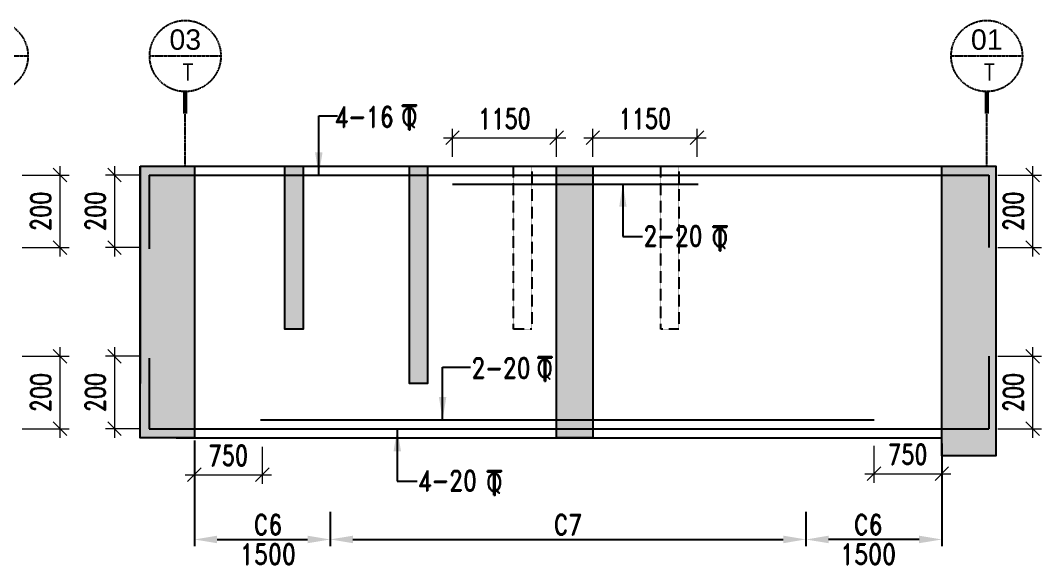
# Model space of a CAD drawing. Header units: millimetres. Extents: x 2061841 to 105821645, y -77612 to 48520811.
# Drawn here: x 2573880 to 2585156, y 15171 to 21210 of the extents above; entities that cross this region are included whole.
import ezdxf
from ezdxf.enums import TextEntityAlignment as Align

# ---------------------------------------------------------------- set-up
doc = ezdxf.new("R2010")
doc.units = ezdxf.units.MM
doc.header["$LTSCALE"] = 10
doc.header["$MEASUREMENT"] = 0
for name, pattern in [('$0$HIDDEN', [0.375, 0.25, -0.125]), ('BASEMENT COLUMN SETTING OUT-PART 2_R4$0$CENTER', [2, 1.25, -0.25, 0.25, -0.25]), ('CENTER', [2, 1.25, -0.25, 0.25, -0.25])]:
    doc.linetypes.add(name, pattern=pattern)
for name, color, linetype in [('A-Grid-Tower', 8, 'CENTER'), ('BASEMENT COLUMN SETTING OUT-PART 2_R4$0$A-GRID-MAIN', 2, 'BASEMENT COLUMN SETTING OUT-PART 2_R4$0$CENTER'), ('BEAM', 4, 'Continuous'), ('BEAM HATCH', 252, 'Continuous'), ('LEADER', 3, 'Continuous'), ('REIN', 1, 'Continuous'), ('SHEET', 7, 'Continuous'), ('VIN_BEAM', 4, 'Continuous')]:
    doc.layers.add(name, color=color, linetype=linetype)
doc.layers.add('TEXT', color=2, linetype='Continuous', lineweight=25)
doc.layers.add('VIN_SLAB DIMENSION', color=3, linetype='Continuous', lineweight=13)
doc.styles.add('200', font='romand.shx', dxfattribs={"width": 0.8, "height": 225})
doc.styles.add('BASEMENT COLUMN SETTING OUT-PART 2_R4$0$MAS-TXTL', font='arial.ttf', dxfattribs={"height": 200})
doc.styles.add('BASEMENT COLUMN SETTING OUT-PART 2_R4$0$MAS-TXTS', font='romans.shx', dxfattribs={"width": 0.8, "height": 180})
doc.styles.add('PK', font='romand.shx', dxfattribs={"width": 0.7, "height": 225})
doc.styles.add('PRP 100', font='romand.shx', dxfattribs={"width": 0.75})
doc.styles.add('RD', font='romand.shx', dxfattribs={"width": 0.9, "height": 225})
doc.styles.add('ROMAND', font='romand', dxfattribs={"height": 200})
doc.dimstyles.new('dim', dxfattribs={"dimtxt": 225, "dimasz": 150, "dimexe": 100, "dimexo": 100, "dimgap": 100, "dimtad": 1, "dimdec": 0, "dimlfac": -1, "dimrnd": 5, "dimdsep": 46, "dimtxsty": 'PRP 100', "dimblk": 'OBLIQUE', "dimcen": 1.5, "dimdle": 100, "dimclrd": 3, "dimclre": 3, "dimclrt": 2, "dimadec": 0, "dimazin": 0, "dimtfac": 1, "dimtdec": 0, "dimtix": 1, "dimtmove": 0, "dimatfit": 3, "dimldrblk": 'OBLIQUE', "dimfxl": 200, "dimlwd": -1, "dimlwe": -1, "dimarcsym": 0})
doc.dimstyles.new('GR', dxfattribs={"dimtxt": 225, "dimasz": 100, "dimexe": 50, "dimexo": 50, "dimgap": 40, "dimtad": 1, "dimdec": 0, "dimzin": 0, "dimdsep": 46, "dimtxsty": 'RD', "dimblk1": 'OBLIQUE', "dimblk2": 'OBLIQUE', "dimsah": 1, "dimcen": 0, "dimdle": 100, "dimclrd": 3, "dimclre": 3, "dimclrt": 2, "dimadec": 0, "dimazin": 0, "dimtfac": 1, "dimtdec": 0, "dimtix": 1, "dimtmove": 0, "dimatfit": 3, "dimfxl": 1, "dimtolj": 1, "dimtzin": 0, "dimarcsym": 0})
doc.dimstyles.new('GR2', dxfattribs={"dimtxt": 225, "dimasz": 100, "dimexe": 75, "dimexo": 75, "dimgap": 50, "dimtad": 1, "dimdec": 0, "dimdsep": 46, "dimtxsty": '200', "dimblk1": 'OBLIQUE', "dimblk2": 'OBLIQUE', "dimsah": 1, "dimcen": 50, "dimdle": 75, "dimclrd": 3, "dimclre": 3, "dimclrt": 2, "dimadec": 0, "dimazin": 0, "dimtfac": 1, "dimtdec": 0, "dimtix": 1, "dimtmove": 0, "dimatfit": 3, "dimldrblk": 'OBLIQUE', "dimfxl": 1, "dimtolj": 1, "dimtzin": 0, "dimarcsym": 0})

# ---------------------------------------------------------------- blocks, each defined once
blk = doc.blocks.new('A$C33BE299A')
at = {"layer": 'SHEET', "color": 4, "style": 'ROMAND'}
for s, height, p in [('T', 170, (-16.2, 0)), ('Q', 125, (-14.4, 26.9))]:
    blk.add_text(s, height=height, dxfattribs=at).set_placement(p)
blk = doc.blocks.new('_Oblique')
at = {"color": 0, "linetype": 'ByBlock', "lineweight": -2}
blk.add_line((-0.5, -0.5), (0.5, 0.5), dxfattribs=at)
blk = doc.blocks.new('*D2311')
at = {"layer": 'Defpoints', "color": 0, "transparency": 16777216}
for p in [(2579801, 19915), (2578651, 19603, 0), (2579801, 19603, 0)]:
    blk.add_point(p, dxfattribs=at)
at = {"layer": 'VIN_SLAB DIMENSION', "color": 3, "transparency": 16777216}
for p, q in [((2578651, 19703), (2578651, 20015)), ((2579801, 19703), (2579801, 20015)), ((2578551, 19915), (2579901, 19915))]:
    blk.add_line(p, q, dxfattribs=at)
at = {"layer": 'VIN_SLAB DIMENSION', "color": 3, "transparency": 16777216, "xscale": 150, "yscale": 150, "zscale": 150, "rotation": 180}
blk.add_blockref('_Oblique', (2578651, 19915), dxfattribs=at)
at = {"layer": 'VIN_SLAB DIMENSION', "color": 3, "transparency": 16777216, "xscale": 150, "yscale": 150, "zscale": 150}
blk.add_blockref('_Oblique', (2579801, 19915), dxfattribs=at)
at = {"layer": 'VIN_SLAB DIMENSION', "color": 2, "transparency": 16777216, "insert": (2579226, 20127), "char_height": 225, "attachment_point": 5, "style": 'PRP 100'}
blk.add_mtext('1150', dxfattribs=at)
blk = doc.blocks.new('OBLIQUE')
blk = doc.blocks.new('*D2312')
at = {"layer": 'Defpoints', "color": 0, "transparency": 16777216}
for p in [(2581351, 19915), (2580201, 19603, 0), (2581351, 19603, 0)]:
    blk.add_point(p, dxfattribs=at)
at = {"layer": 'VIN_SLAB DIMENSION', "color": 3, "transparency": 16777216}
for p, q in [((2580201, 19703), (2580201, 20015)), ((2581351, 19703), (2581351, 20015)), ((2580101, 19915), (2581451, 19915))]:
    blk.add_line(p, q, dxfattribs=at)
at = {"layer": 'VIN_SLAB DIMENSION', "color": 3, "transparency": 16777216, "xscale": 150, "yscale": 150, "zscale": 150, "rotation": 180}
blk.add_blockref('_Oblique', (2580201, 19915), dxfattribs=at)
at = {"layer": 'VIN_SLAB DIMENSION', "color": 3, "transparency": 16777216, "xscale": 150, "yscale": 150, "zscale": 150}
blk.add_blockref('_Oblique', (2581351, 19915), dxfattribs=at)
at = {"layer": 'VIN_SLAB DIMENSION', "color": 2, "transparency": 16777216, "insert": (2580776, 20127), "char_height": 225, "attachment_point": 5, "style": 'PRP 100'}
blk.add_mtext('1150', dxfattribs=at)
blk = doc.blocks.new('*D2313')
at = {"layer": 'BEAM', "color": 3, "lineweight": -2, "transparency": 16777216}
for p, q in [((2575801, 16572), (2575801, 15406)), ((2577301, 15788), (2577301, 15406)), ((2576051, 15481), (2577051, 15481))]:
    blk.add_line(p, q, dxfattribs=at)
at = {"layer": 'BEAM', "color": 3, "transparency": 16777216}
for points in [[(2576051, 15523), (2576051, 15440), (2575801, 15481)], [(2577051, 15523), (2577051, 15440), (2577301, 15481)]]:
    blk.add_solid(points, dxfattribs=at)
at = {"layer": 'Defpoints', "color": 0, "transparency": 16777216}
for p in [(2575801, 16647, 0), (2577301, 15863, 0), (2577301, 15481)]:
    blk.add_point(p, dxfattribs=at)
at = {"layer": 'BEAM', "color": 2, "transparency": 16777216, "char_height": 225, "attachment_point": 5, "style": '200'}
for s, insert in [('\\A1;C6', (2576613, 15644)), ('\\A1;1500', (2576613, 15319))]:
    blk.add_mtext(s, dxfattribs=dict(at, insert=insert))
blk = doc.blocks.new('*D2314')
at = {"layer": 'BEAM', "color": 3, "lineweight": -2, "transparency": 16777216}
for p, q in [((2584054, 16540), (2584054, 15406)), ((2582554, 15788), (2582554, 15406)), ((2583804, 15481), (2582804, 15481))]:
    blk.add_line(p, q, dxfattribs=at)
at = {"layer": 'BEAM', "color": 3, "transparency": 16777216}
for points in [[(2582804, 15523), (2582804, 15440), (2582554, 15481)], [(2583804, 15523), (2583804, 15440), (2584054, 15481)]]:
    blk.add_solid(points, dxfattribs=at)
at = {"layer": 'Defpoints', "color": 0, "transparency": 16777216}
for p in [(2584054, 16615, 0), (2582554, 15863, 0), (2582554, 15481)]:
    blk.add_point(p, dxfattribs=at)
at = {"layer": 'BEAM', "color": 2, "transparency": 16777216, "char_height": 225, "attachment_point": 5, "style": '200'}
for s, insert in [('\\A1;C6', (2583241, 15644)), ('\\A1;1500', (2583241, 15319))]:
    blk.add_mtext(s, dxfattribs=dict(at, insert=insert))
blk = doc.blocks.new('*D2315')
at = {"layer": 'BEAM', "color": 3, "lineweight": -2, "transparency": 16777216}
for p, q in [((2582554, 15788), (2582554, 15407)), ((2577301, 15713), (2577301, 15407)), ((2577551, 15482), (2582304, 15482))]:
    blk.add_line(p, q, dxfattribs=at)
at = {"layer": 'BEAM', "color": 3, "transparency": 16777216}
for points in [[(2577551, 15523), (2577551, 15440), (2577301, 15482)], [(2582304, 15523), (2582304, 15440), (2582554, 15482)]]:
    blk.add_solid(points, dxfattribs=at)
at = {"layer": 'Defpoints', "color": 0, "transparency": 16777216}
for p in [(2577301, 15788), (2582554, 15863, 14), (2582554, 15482)]:
    blk.add_point(p, dxfattribs=at)
at = {"layer": 'BEAM', "color": 2, "transparency": 16777216, "insert": (2579927, 15644), "char_height": 225, "attachment_point": 5, "style": '200'}
blk.add_mtext('\\A1;C7', dxfattribs=at)
blk = doc.blocks.new('*D2257')
at = {"layer": 'Defpoints', "color": 0, "transparency": 16777216}
for p in [(2575801, 16603), (2576551, 16603), (2576551, 16196)]:
    blk.add_point(p, dxfattribs=at)
at = {"layer": 'VIN_SLAB DIMENSION', "color": 3, "transparency": 16777216}
for p, q in [((2575801, 16503), (2575801, 16096)), ((2576551, 16503), (2576551, 16096)), ((2575701, 16196), (2576651, 16196))]:
    blk.add_line(p, q, dxfattribs=at)
at = {"layer": 'VIN_SLAB DIMENSION', "color": 3, "transparency": 16777216, "xscale": 150, "yscale": 150, "zscale": 150, "rotation": 180}
blk.add_blockref('_Oblique', (2575801, 16196), dxfattribs=at)
at = {"layer": 'VIN_SLAB DIMENSION', "color": 3, "transparency": 16777216, "xscale": 150, "yscale": 150, "zscale": 150}
blk.add_blockref('_Oblique', (2576551, 16196), dxfattribs=at)
at = {"layer": 'VIN_SLAB DIMENSION', "color": 2, "transparency": 16777216, "insert": (2576176, 16408), "char_height": 225, "attachment_point": 5, "style": 'PRP 100'}
blk.add_mtext('750', dxfattribs=at)
blk = doc.blocks.new('*D2258')
at = {"layer": 'Defpoints', "color": 0, "transparency": 16777216}
for p in [(2583304, 16615), (2584054, 16615), (2584054, 16207)]:
    blk.add_point(p, dxfattribs=at)
at = {"layer": 'VIN_SLAB DIMENSION', "color": 3, "transparency": 16777216}
for p, q in [((2583304, 16515), (2583304, 16107)), ((2584054, 16515), (2584054, 16107)), ((2583204, 16207), (2584154, 16207))]:
    blk.add_line(p, q, dxfattribs=at)
at = {"layer": 'VIN_SLAB DIMENSION', "color": 3, "transparency": 16777216, "xscale": 150, "yscale": 150, "zscale": 150, "rotation": 180}
blk.add_blockref('_Oblique', (2583304, 16207), dxfattribs=at)
at = {"layer": 'VIN_SLAB DIMENSION', "color": 3, "transparency": 16777216, "xscale": 150, "yscale": 150, "zscale": 150}
blk.add_blockref('_Oblique', (2584054, 16207), dxfattribs=at)
at = {"layer": 'VIN_SLAB DIMENSION', "color": 2, "transparency": 16777216, "insert": (2583679, 16420), "char_height": 225, "attachment_point": 5, "style": 'PRP 100'}
blk.add_mtext('750', dxfattribs=at)
blk = doc.blocks.new('BASEMENT COLUMN SETTING OUT-PART 2_R4$0$GRID TARGET1')
blk.add_wipeout([(393, -655), (392, -641), (392, -628), (390, -614), (389, -600), (387, -587), (384, -573), (381, -560), (377, -547), (373, -534), (369, -521), (364, -508), (359, -495), (353, -483), (347, -471), (340, -459), (333, -447), (325, -435), (318, -424), (309, -413), (301, -403), (292, -392), (282, -382), (273, -373), (263, -363), (252, -354), (242, -346), (231, -337), (220, -330), (208, -322), (196, -315), (184, -308), (172, -302), (160, -296), (147, -291), (134, -286), (121, -282), (108, -278), (95, -274), (82, -271), (68, -268), (55, -266), (41, -265), (27, -263), (14, -263), (0, -262), (-14, -263), (-27, -263), (-41, -265), (-55, -266), (-68, -268), (-82, -271), (-95, -274), (-108, -278), (-121, -282), (-134, -286), (-147, -291), (-160, -296), (-172, -302), (-184, -308), (-196, -315), (-208, -322), (-220, -330), (-231, -337), (-242, -346), (-252, -354), (-263, -363), (-273, -373), (-282, -382), (-292, -392), (-301, -403), (-309, -413), (-318, -424), (-325, -435), (-333, -447), (-340, -459), (-347, -471), (-353, -483), (-359, -495), (-364, -508), (-369, -521), (-373, -534), (-377, -547), (-381, -560), (-384, -573), (-387, -587), (-389, -600), (-390, -614), (-392, -628), (-392, -641), (-393, -655), (-392, -669), (-392, -682), (-390, -696), (-389, -710), (-387, -723), (-384, -737), (-381, -750), (-377, -763), (-373, -776), (-369, -789), (-364, -802), (-359, -815), (-353, -827), (-347, -839), (-340, -851), (-333, -863), (-325, -875), (-318, -886), (-309, -897), (-301, -907), (-292, -918), (-282, -928), (-273, -937), (-263, -947), (-252, -956), (-242, -964), (-231, -973), (-220, -981), (-208, -988), (-196, -995), (-184, -1002), (-172, -1008), (-160, -1014), (-147, -1019), (-134, -1024), (-121, -1028), (-108, -1032), (-95, -1036), (-82, -1039), (-68, -1042), (-55, -1044), (-41, -1046), (-27, -1047), (-14, -1047), (0, -1048), (14, -1047), (27, -1047), (41, -1046), (55, -1044), (68, -1042), (82, -1039), (95, -1036), (108, -1032), (121, -1028), (134, -1024), (147, -1019), (160, -1014), (172, -1008), (184, -1002), (196, -995), (208, -988), (220, -981), (231, -973), (242, -964), (252, -956), (263, -947), (273, -937), (282, -928), (292, -918), (301, -907), (309, -897), (318, -886), (325, -875), (333, -863), (340, -851), (347, -839), (353, -827), (359, -815), (364, -802), (369, -789), (373, -776), (377, -763), (381, -750), (384, -737), (387, -723), (389, -710), (390, -696), (392, -682), (392, -669)])
blk.add_line((-393, -655), (393, -655))
at = {"const_width": 48.8}
blk.add_lwpolyline([(0, -1048), (0, -1292)], dxfattribs=at)
blk.add_circle((0, -655), 393)
for tag, height, style, p in [('AS', 225, 'BASEMENT COLUMN SETTING OUT-PART 2_R4$0$MAS-TXTL', (0, -586)), ('REF', 180, 'BASEMENT COLUMN SETTING OUT-PART 2_R4$0$MAS-TXTS', (29, -925))]:
    blk.add_attdef(tag, text='', height=height, dxfattribs=dict(style=style)).set_placement(p, align=Align.CENTER)
blk = doc.blocks.new('*D1329')
at = {"layer": 'Defpoints', "color": 0, "transparency": 16777216}
for p in [(2573800, 19503, 52), (2573800, 18703, 51), (2574317, 18703)]:
    blk.add_point(p, dxfattribs=at)
at = {"layer": 'VIN_SLAB DIMENSION', "color": 3, "transparency": 16777216}
for p, q in [((2574317, 19603), (2574317, 18603)), ((2573900, 19503), (2574417, 19503)), ((2573900, 18703), (2574417, 18703))]:
    blk.add_line(p, q, dxfattribs=at)
at = {"layer": 'VIN_SLAB DIMENSION', "color": 3, "transparency": 16777216, "xscale": 150, "yscale": 150, "zscale": 150}
for p, rotation in [((2574317, 19503), 90), ((2574317, 18703), 270)]:
    blk.add_blockref('_Oblique', p, dxfattribs=dict(at, rotation=rotation))
at = {"layer": 'VIN_SLAB DIMENSION', "color": 2, "transparency": 16777216, "insert": (2574105, 19103), "char_height": 225, "attachment_point": 5, "rotation": 90, "style": 'PRP 100'}
blk.add_mtext('200', dxfattribs=at)
blk = doc.blocks.new('*D1330')
at = {"layer": 'Defpoints', "color": 0, "transparency": 16777216}
for p in [(2573800, 17503, 52), (2573800, 16703, 51), (2574317, 16703)]:
    blk.add_point(p, dxfattribs=at)
at = {"layer": 'VIN_SLAB DIMENSION', "color": 3, "transparency": 16777216}
for p, q in [((2574317, 17603), (2574317, 16603)), ((2573900, 17503), (2574417, 17503)), ((2573900, 16703), (2574417, 16703))]:
    blk.add_line(p, q, dxfattribs=at)
at = {"layer": 'VIN_SLAB DIMENSION', "color": 3, "transparency": 16777216, "xscale": 150, "yscale": 150, "zscale": 150}
for p, rotation in [((2574317, 17503), 90), ((2574317, 16703), 270)]:
    blk.add_blockref('_Oblique', p, dxfattribs=dict(at, rotation=rotation))
at = {"layer": 'VIN_SLAB DIMENSION', "color": 2, "transparency": 16777216, "insert": (2574105, 17103), "char_height": 225, "attachment_point": 5, "rotation": 90, "style": 'PRP 100'}
blk.add_mtext('200', dxfattribs=at)
blk = doc.blocks.new('*D1331')
at = {"layer": 'Defpoints', "color": 0, "transparency": 16777216}
for p in [(2575301, 19503, 52), (2574919, 18703), (2575301, 18703, 51)]:
    blk.add_point(p, dxfattribs=at)
at = {"layer": 'VIN_SLAB DIMENSION', "color": 3, "transparency": 16777216}
for p, q in [((2574919, 19603), (2574919, 18603)), ((2575201, 19503), (2574819, 19503)), ((2575201, 18703), (2574819, 18703))]:
    blk.add_line(p, q, dxfattribs=at)
at = {"layer": 'VIN_SLAB DIMENSION', "color": 3, "transparency": 16777216, "xscale": 150, "yscale": 150, "zscale": 150}
for p, rotation in [((2574919, 19503), 90), ((2574919, 18703), 270)]:
    blk.add_blockref('_Oblique', p, dxfattribs=dict(at, rotation=rotation))
at = {"layer": 'VIN_SLAB DIMENSION', "color": 2, "transparency": 16777216, "insert": (2574706, 19103), "char_height": 225, "attachment_point": 5, "rotation": 90, "style": 'PRP 100'}
blk.add_mtext('200', dxfattribs=at)
blk = doc.blocks.new('*D1332')
at = {"layer": 'Defpoints', "color": 0, "transparency": 16777216}
for p in [(2575301, 17503, 52), (2574919, 16703), (2575301, 16703, 51)]:
    blk.add_point(p, dxfattribs=at)
at = {"layer": 'VIN_SLAB DIMENSION', "color": 3, "transparency": 16777216}
for p, q in [((2574919, 17603), (2574919, 16603)), ((2575201, 17503), (2574819, 17503)), ((2575201, 16703), (2574819, 16703))]:
    blk.add_line(p, q, dxfattribs=at)
at = {"layer": 'VIN_SLAB DIMENSION', "color": 3, "transparency": 16777216, "xscale": 150, "yscale": 150, "zscale": 150}
for p, rotation in [((2574919, 17503), 90), ((2574919, 16703), 270)]:
    blk.add_blockref('_Oblique', p, dxfattribs=dict(at, rotation=rotation))
at = {"layer": 'VIN_SLAB DIMENSION', "color": 2, "transparency": 16777216, "insert": (2574706, 17103), "char_height": 225, "attachment_point": 5, "rotation": 90, "style": 'PRP 100'}
blk.add_mtext('200', dxfattribs=at)
blk = doc.blocks.new('*D1333')
at = {"layer": 'Defpoints', "color": 0, "transparency": 16777216}
for p in [(2584573, 19503, 52), (2584573, 18703, 51), (2585056, 18703)]:
    blk.add_point(p, dxfattribs=at)
at = {"layer": 'VIN_SLAB DIMENSION', "color": 3, "transparency": 16777216}
for p, q in [((2585056, 19603), (2585056, 18603)), ((2584673, 19503), (2585156, 19503)), ((2584673, 18703), (2585156, 18703))]:
    blk.add_line(p, q, dxfattribs=at)
at = {"layer": 'VIN_SLAB DIMENSION', "color": 3, "transparency": 16777216, "xscale": 150, "yscale": 150, "zscale": 150}
for p, rotation in [((2585056, 19503), 90), ((2585056, 18703), 270)]:
    blk.add_blockref('_Oblique', p, dxfattribs=dict(at, rotation=rotation))
at = {"layer": 'VIN_SLAB DIMENSION', "color": 2, "transparency": 16777216, "insert": (2584843, 19103), "char_height": 225, "attachment_point": 5, "rotation": 90, "style": 'PRP 100'}
blk.add_mtext('200', dxfattribs=at)
blk = doc.blocks.new('*D1334')
at = {"layer": 'Defpoints', "color": 0, "transparency": 16777216}
for p in [(2584573, 17503, 52), (2584573, 16703, 51), (2585056, 16703)]:
    blk.add_point(p, dxfattribs=at)
at = {"layer": 'VIN_SLAB DIMENSION', "color": 3, "transparency": 16777216}
for p, q in [((2585056, 17603), (2585056, 16603)), ((2584673, 17503), (2585156, 17503)), ((2584673, 16703), (2585156, 16703))]:
    blk.add_line(p, q, dxfattribs=at)
at = {"layer": 'VIN_SLAB DIMENSION', "color": 3, "transparency": 16777216, "xscale": 150, "yscale": 150, "zscale": 150}
for p, rotation in [((2585056, 17503), 90), ((2585056, 16703), 270)]:
    blk.add_blockref('_Oblique', p, dxfattribs=dict(at, rotation=rotation))
at = {"layer": 'VIN_SLAB DIMENSION', "color": 2, "transparency": 16777216, "insert": (2584843, 17103), "char_height": 225, "attachment_point": 5, "rotation": 90, "style": 'PRP 100'}
blk.add_mtext('200', dxfattribs=at)

msp = doc.modelspace()

# ---------------------------------------------------------------- hatches: boundary and pattern name
at = {"layer": 'BEAM HATCH'}
for points in [[(2575200.5, 19603.1), (2575800.5, 19603.1), (2575800.5, 16603.1), (2575200.5, 16603.1)], [(2576800.5, 19603.1), (2577000.5, 19603.1), (2577000.5, 17803.1), (2576800.5, 17803.1)], [(2578175.5, 19603.1), (2578375.5, 19603.1), (2578375.5, 17203.1), (2578175.5, 17203.1)], [(2579800.5, 19603.1), (2580200.5, 19603.1), (2580200.5, 16603.1), (2579800.5, 16603.1)], [(2584053.6, 19603.1), (2584650.5, 19603.1), (2584650.5, 16403.1), (2584053.6, 16403.1)]]:
    msp.add_hatch(color=252, dxfattribs=at).paths.add_polyline_path(points)

# ---------------------------------------------------------------- linework, layer by layer
at = {"layer": 'A-Grid-Tower', "color": 6}
for p, q in [((2575700.5, 19603.1, 103.1), (2575700.5, 20180.4, 103.1)), ((2584550.5, 19603.1, 103.1), (2584550.5, 20180.4, 103.1))]:
    msp.add_line(p, q, dxfattribs=at)
at = {"layer": 'BEAM'}
for p, q in [((2575200.5, 19603.1, 103.1), (2575200.5, 17203.1, 103.1)), ((2575200.5, 19603.1, 103.1), (2584650.5, 19603.1, 103.1)), ((2584650.5, 19603.1, 103.1), (2584650.5, 17203.1, 103.1)), ((2584650.5, 19503.1, 103.1), (2584650.5, 17303.1, 103.1)), ((2575600.5, 16603.1, 103.1), (2584053.6, 16603.1, 103.1))]:
    msp.add_line(p, q, dxfattribs=at)
at = {"layer": 'BEAM', "elevation": 103.1}
for points in [[(2575200.5, 19603.1), (2575800.5, 19603.1), (2575800.5, 16603.1), (2575200.5, 16603.1)], [(2576800.5, 19603.1), (2577000.5, 19603.1), (2577000.5, 17803.1), (2576800.5, 17803.1)], [(2578175.5, 19603.1), (2578375.5, 19603.1), (2578375.5, 17203.1), (2578175.5, 17203.1)], [(2579800.5, 19603.1), (2580200.5, 19603.1), (2580200.5, 16603.1), (2579800.5, 16603.1)], [(2584053.6, 19603.1), (2584650.5, 19603.1), (2584650.5, 16403.1), (2584053.6, 16403.1)]]:
    msp.add_lwpolyline(points, close=True, dxfattribs=at)
at = {"layer": 'REIN'}
for p, q in [((2575300.5, 19503.1, 103.1), (2584573.3, 19503.1, 103.1)), ((2575300.5, 19503.1, 103.1), (2575300.5, 18690, 103.1)), ((2578652, 19403.1, 103.1), (2581362.5, 19403.1, 103.1)), ((2584573.3, 19503.1, 103.1), (2584573.3, 18703.1, 103.1)), ((2575300.5, 17482, 103.1), (2575300.5, 16703.1, 103.1)), ((2584573.3, 17503.1, 103.1), (2584573.3, 16703.1, 103.1)), ((2576529.9, 16803.1, 108.7), (2583308, 16803.1, 154.7)), ((2575300.5, 16703.1, 103.1), (2584573.3, 16703.1, 103.1))]:
    msp.add_line(p, q, dxfattribs=at)
at = {"layer": 'VIN_BEAM', "linetype": '$0$HIDDEN', "elevation": 103.1}
for points in [[(2579325.6, 19603.1), (2579525.6, 19603.1), (2579525.6, 17803.1), (2579325.6, 17803.1)], [(2580950.5, 19603.1), (2581150.5, 19603.1), (2581150.5, 17803.1), (2580950.5, 17803.1)]]:
    msp.add_lwpolyline(points, close=True, dxfattribs=at)

# ---------------------------------------------------------------- block references
at = {"layer": 'BASEMENT COLUMN SETTING OUT-PART 2_R4$0$A-GRID-MAIN', "color": 240, "true_color": 0xed1f24}
msp.add_blockref('BASEMENT COLUMN SETTING OUT-PART 2_R4$0$GRID TARGET1', (2573570.4, 21472.2, 103.1), dxfattribs=at).add_auto_attribs({'REF': 'T', 'AS': '07'})
at = {"layer": 'TEXT', "color": 2, "xscale": 1.600000001490116, "yscale": 1.600000001490116, "zscale": 1.600000001490116}
for p in [(2578102.7, 20003.2, 243761.1), (2581532.2, 18668.5, 243761.1), (2579040.7, 15968.5, 243761.1)]:
    msp.add_blockref('A$C33BE299A', p, dxfattribs=at)
at = {"layer": 'TEXT', "color": 1, "xscale": 1.600000001490116, "yscale": 1.600000001490116, "zscale": 1.600000001490116}
msp.add_blockref('A$C33BE299A', (2579598, 17226.8, 243813), dxfattribs=at)

# ---------------------------------------------------------------- texts
at = {"layer": 'TEXT', "color": 2, "style": 'PK', "width": 0.8}
for s, p in [('4-16', (2577347, 20033.4, 102.9)), ('2-20', (2578859.2, 17260.2, 154.5))]:
    msp.add_text(s, height=225, dxfattribs=at).set_placement(p)
for s, p in [('2-20', (2580757.6, 18717.5, 103.1)), ('4-20', (2578266.1, 16017.5, 103.1))]:
    msp.add_text(s, height=225, rotation=0, dxfattribs=at).set_placement(p)

# ---------------------------------------------------------------- dimensions: what is measured, and where the dimension line sits
at = {"layer": 'BEAM'}
dim = msp.add_linear_dim(base=(2577300.5, 15481.3, 103.2), p1=(2575800.5, 16646.8, 103.2), p2=(2577300.5, 15862.7, 103.2), text='C6\\X1500', dimstyle='GR2', override={"dimasz": 250, "dimtxsty": '200', "dimldrblk": 'OBLIQUE'}, dxfattribs=at)
dim.commit()
dim.dimension.update_dxf_attribs({"geometry": '*D2313', "text_midpoint": (2576613.3, 15481.3, 103.2), "dimtype": 160})
dim = msp.add_linear_dim(base=(2582553.6, 15481.3, 103.1), p1=(2584053.6, 16614.9, 103.1), p2=(2582553.6, 15862.7, 103.1), angle=180, text='C6\\X1500', dimstyle='GR2', override={"dimasz": 250, "dimtxsty": '200', "dimldrblk": 'OBLIQUE'}, dxfattribs=at)
dim.commit()
dim.dimension.update_dxf_attribs({"geometry": '*D2314', "text_midpoint": (2583240.8, 15481.3, 103.1), "dimtype": 160})
dim = msp.add_linear_dim(base=(2582553.6, 15481.7, 103.2), p1=(2577300.5, 15787.7, 103.2), p2=(2582553.6, 15862.7, 117.2), text='C7', dimstyle='GR2', override={"dimasz": 250, "dimtxsty": '200', "dimldrblk": 'OBLIQUE'}, dxfattribs=at)
dim.commit()
dim.dimension.update_dxf_attribs({"geometry": '*D2315', "text_midpoint": (2579927, 15644.2, 103.2)})
at = {"layer": 'VIN_SLAB DIMENSION'}
for base, p1, p2, picture, middle in [((2579800.5, 19914.7, 103.1), (2578650.5, 19603.1, 103.1), (2579800.5, 19603.1, 103.1), '*D2311', (2579225.5, 20127.2, 103.1)), ((2581350.5, 19914.7, 103.1), (2580200.5, 19603.1, 103.1), (2581350.5, 19603.1, 103.1), '*D2312', (2580775.5, 20127.2, 103.1))]:
    dim = msp.add_linear_dim(base=base, p1=p1, p2=p2, dimstyle='dim', dxfattribs=at)
    dim.commit()
    dim.dimension.update_dxf_attribs({"geometry": picture, "text_midpoint": middle})
for base, p1, p2, picture, middle in [((2574317.2, 18703.1, 103.1), (2573799.7, 19503.1, 154.7), (2573799.7, 18703.1, 154.3), '*D1329', (2574104.7, 19103.1, 103.1)), ((2574918.7, 18703.1, 103.1), (2575300.5, 19503.1, 154.7), (2575300.5, 18703.1, 154.3), '*D1331', (2574706.2, 19103.1, 103.1)), ((2585055.8, 18703.1, 103.1), (2584573.3, 19503.1, 154.7), (2584573.3, 18703.1, 154.3), '*D1333', (2584843.3, 19103.1, 103.1)), ((2574317.2, 16703.1, 103.1), (2573799.7, 17503.1, 154.7), (2573799.7, 16703.1, 154.3), '*D1330', (2574104.7, 17103.1, 103.1)), ((2574918.7, 16703.1, 103.1), (2575300.5, 17503.1, 154.7), (2575300.5, 16703.1, 154.3), '*D1332', (2574706.2, 17103.1, 103.1)), ((2585055.8, 16703.1, 103.1), (2584573.3, 17503.1, 154.7), (2584573.3, 16703.1, 154.3), '*D1334', (2584843.3, 17103.1, 103.1))]:
    dim = msp.add_linear_dim(base=base, p1=p1, p2=p2, angle=90, text='200', dimstyle='dim', dxfattribs=at)
    dim.commit()
    dim.dimension.update_dxf_attribs({"geometry": picture, "text_midpoint": middle})
for base, p1, p2, picture, middle in [((2576550.5, 16195.5, 103.1), (2575800.5, 16603.1, 103.1), (2576550.5, 16603.1, 103.1), '*D2257', (2576175.5, 16408, 103.1)), ((2584053.6, 16207.3, 103.1), (2583303.6, 16614.9, 103.1), (2584053.6, 16614.9, 103.1), '*D2258', (2583678.6, 16419.8, 103.1))]:
    dim = msp.add_linear_dim(base=base, p1=p1, p2=p2, dimstyle='dim', override={"dimtxsty": 'PRP 100', "dimldrblk": 'OBLIQUE'}, dxfattribs=at)
    dim.commit()
    dim.dimension.update_dxf_attribs({"geometry": picture, "text_midpoint": middle})

# ---------------------------------------------------------------- leaders
at = {"layer": 'LEADER', "color": 3}
for points in [[(2577174.6, 19502.7, 103.1), (2577174.6, 20156, 103.1), (2577380.2, 20156, 103.1)], [(2580532.7, 19403.1, 103.1), (2580532.7, 18825.9, 103.1), (2580750.7, 18825.9, 103.1)], [(2578542.1, 16803.1, 154.7), (2578541.9, 17382.8, 154.7), (2578849.3, 17382.8, 154.7)], [(2578041.2, 16703.1, 103.1), (2578041.2, 16125.9, 103.1), (2578259.2, 16125.9, 103.1)]]:
    msp.add_leader(points, dimstyle='GR', override={"dimasz": 250}, dxfattribs=at)

# ---------------------------------------------------------------- next in the draw order: block references
at = {"layer": 'BASEMENT COLUMN SETTING OUT-PART 2_R4$0$A-GRID-MAIN', "color": 240, "true_color": 0xed1f24}
for p, values in [((2575700.5, 21472.2, 103.1), {'REF': 'T', 'AS': '03'}), ((2584550.5, 21472.2, 103.1), {'REF': 'T', 'AS': '01'})]:
    msp.add_blockref('BASEMENT COLUMN SETTING OUT-PART 2_R4$0$GRID TARGET1', p, dxfattribs=at).add_auto_attribs(values)

doc.saveas('drawing.dxf')
